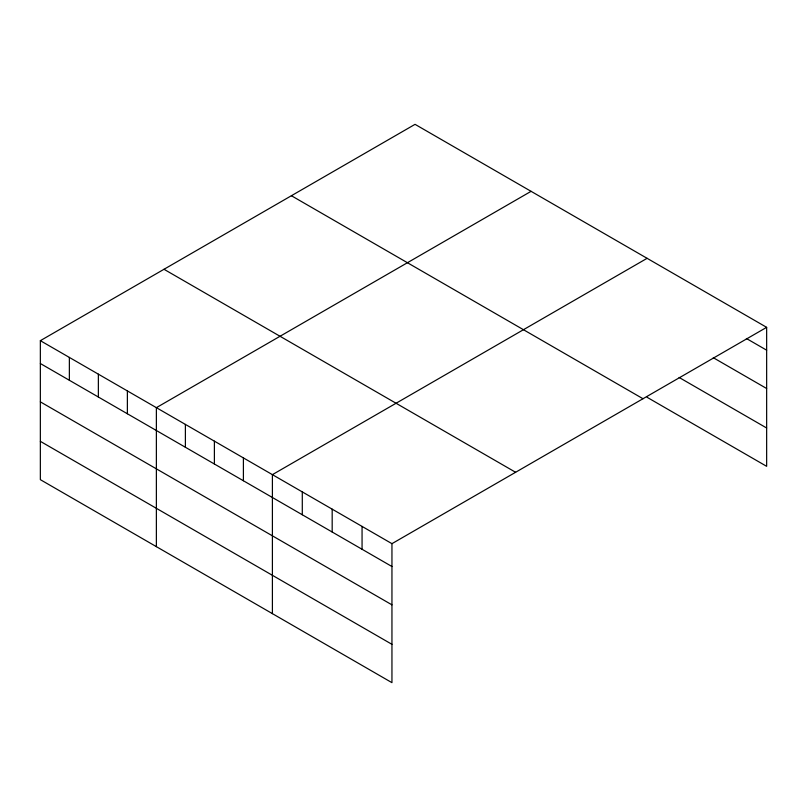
<?xml version="1.0" encoding="UTF-8"?>
<svg xmlns="http://www.w3.org/2000/svg" width="807" height="807" viewBox="0 0 807 807"><rect width="100%" height="100%" fill="white"/><g stroke="black" fill="none" stroke-linecap="round" stroke-linejoin="round"><path stroke-width="1.21" d="M40.35 340.675L391.95 543.666L391.95 682.661L40.35 479.661L40.35 340.675L415.05 124.339L766.65 327.339L766.65 466.325L647.103 397.306M531.077 191.33L156.376 407.666L156.376 546.652M647.103 258.321L272.403 474.647L272.403 613.643M391.95 543.666L766.65 327.339M746.374 338.476L766.65 350.188M713.287 357.703L766.65 388.51M679.131 377.464L766.65 428.003M291.398 195.728L642.997 398.729M164.003 269.286L515.602 472.277M40.35 363.523L391.95 566.524M40.35 401.856L391.95 604.846M40.35 441.338L391.95 644.329M362.061 526.416L362.061 549.264M332.181 509.156L332.181 532.015M302.292 491.907L302.292 514.755M243.401 457.902L243.401 480.75M214.39 441.157L214.39 464.005M185.388 424.411L185.388 447.26M127.375 390.911L127.375 413.769M98.363 374.166L98.363 397.024M69.362 357.42L69.362 380.268"/></g></svg>
